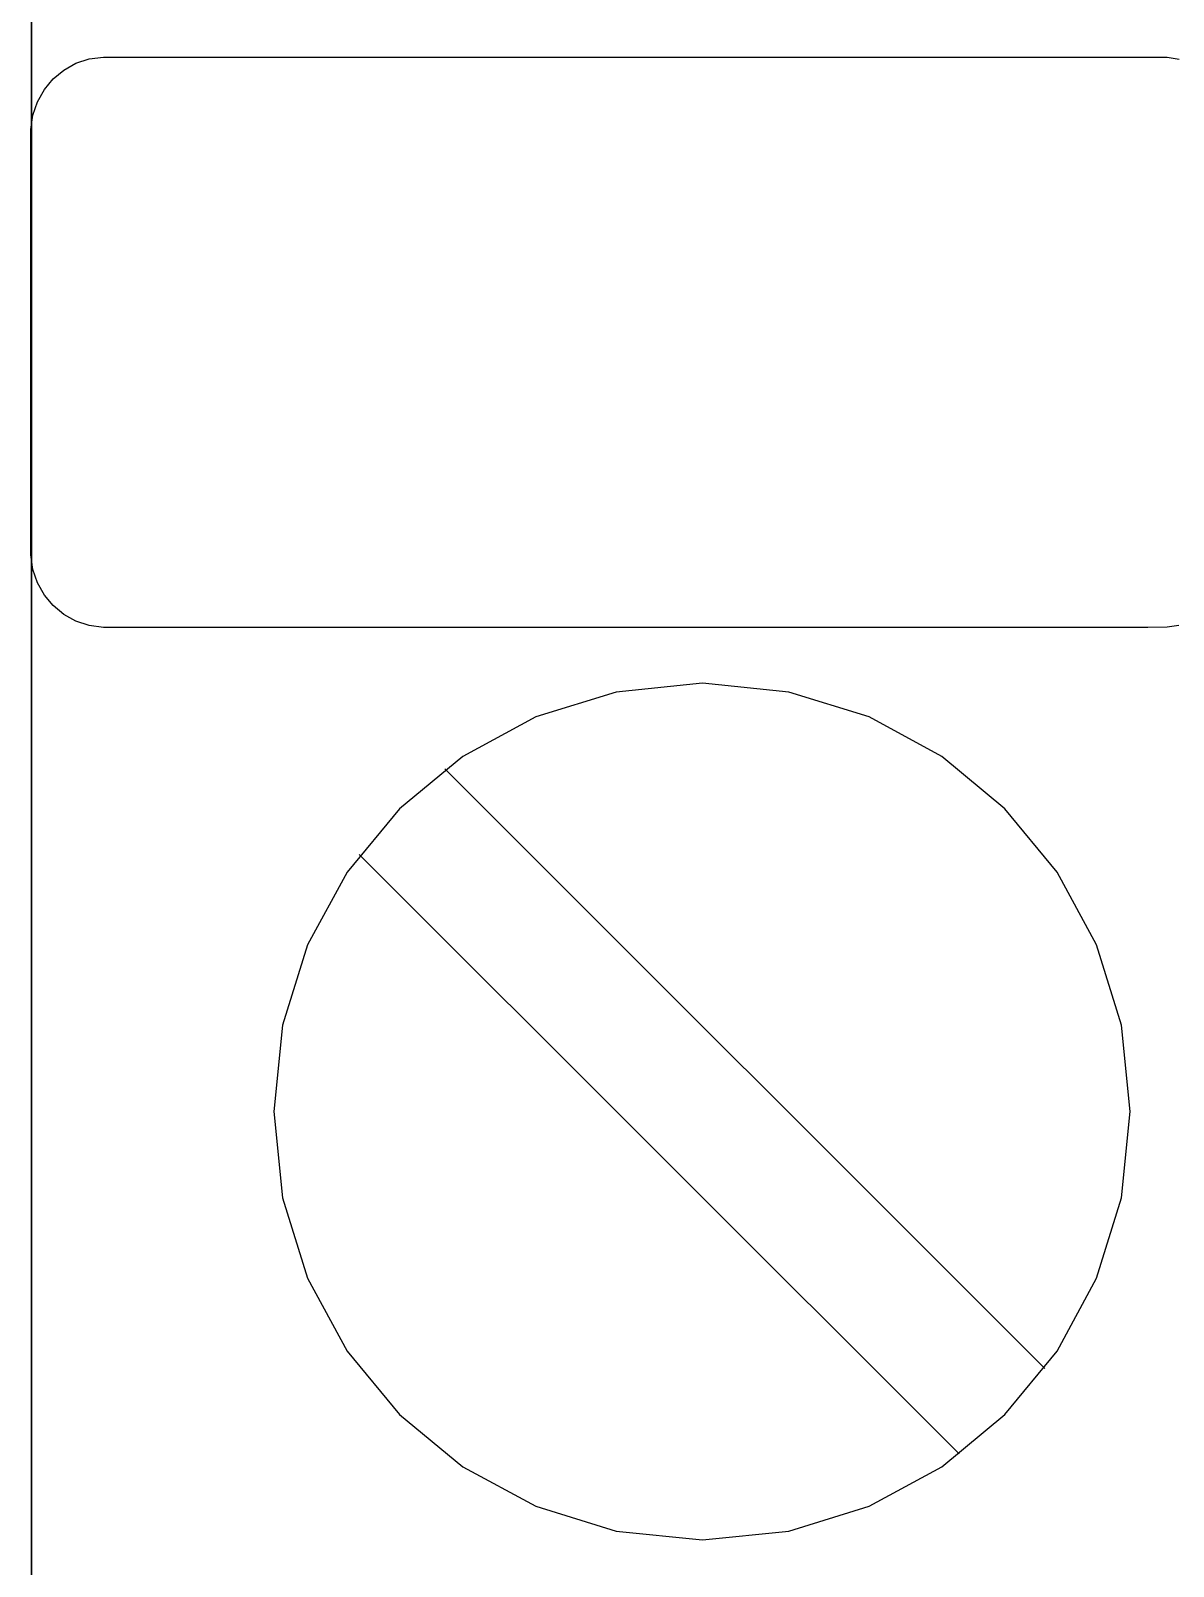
# Model space of a CAD drawing. Extents: x 1 to 47.7, y 0.2 to 35.
# Drawn here: x 36.708 to 37.154, y 16.957 to 17.557 of the extents above; entities that cross this region are included whole.
import ezdxf

# ---------------------------------------------------------------- set-up
doc = ezdxf.new("R2010")
doc.units = 0
doc.header["$MEASUREMENT"] = 0
for name, color, linetype in [('7_1__EMPTY_IO_BOARD_POSITI', 7, 'CONTINUOUS'), ('7_2___8__INDEPENDENT_INPUT', 7, 'CONTINUOUS'), ('7_3___8__OPTOISO_INDEPENDE', 7, 'CONTINUOUS'), ('7_4___24__OPTOISO_INDEPEND', 7, 'CONTINUOUS'), ('7_5___8__INDEPENDENT_INPUT', 7, 'CONTINUOUS'), ('7_6____8__INDEPENDENT_INPU', 7, 'CONTINUOUS'), ('7_7____8__OPTOISO_INDEPEND', 7, 'CONTINUOUS'), ('7_8____8__OPTOISO_INDEPEND', 7, 'CONTINUOUS')]:
    doc.layers.add(name, color=color, linetype=linetype)

msp = doc.modelspace()

# ---------------------------------------------------------------- linework, layer by layer
at = {"layer": '7_1__EMPTY_IO_BOARD_POSITI'}
msp.add_lwpolyline([(36.70832, 15.68202), (36.70832, 15.884), (36.70832, 16.29304), (36.70832, 16.70068), (36.70832, 16.9009), (36.70832, 17.0971), (36.70832, 17.28804), (36.70832, 17.4725), (36.70832, 17.56191)], dxfattribs=at)
at = {"layer": '7_2___8__INDEPENDENT_INPUT'}
for points in [[(36.70809, 17.61096), (36.70809, 17.48514), (36.70809, 17.35532), (36.70809, 17.22194), (36.70809, 17.08544), (36.70809, 16.94626), (36.70809, 16.80486), (36.70809, 16.51716), (36.70809, 16.2259), (36.70809, 15.93463), (36.70809, 15.64693)], [(37.15637, 17.32437), (37.15173, 17.32366), (37.14424, 17.32358), (37.112, 17.32358), (37.05791, 17.32358), (36.99024, 17.32358), (36.91726, 17.32358), (36.84722, 17.32358), (36.78841, 17.32358), (36.74909, 17.32358), (36.73634, 17.32359), (36.73077, 17.3243), (36.72559, 17.32602), (36.72088, 17.32865), (36.71674, 17.3321), (36.71328, 17.33625), (36.7106, 17.34101), (36.70879, 17.34626), (36.70796, 17.35191), (36.70791, 17.3569), (36.70791, 17.37106), (36.70791, 17.39337), (36.70791, 17.42059), (36.70791, 17.44944), (36.70791, 17.47665), (36.70791, 17.49897), (36.70791, 17.51313), (36.70796, 17.51811), (36.70879, 17.52376), (36.7106, 17.52902), (36.71328, 17.53377), (36.71674, 17.53792), (36.72088, 17.54136), (36.72559, 17.544), (36.73077, 17.54571), (36.73634, 17.54642), (36.74909, 17.54643), (36.78841, 17.54643), (36.84722, 17.54643), (36.91726, 17.54643), (36.99024, 17.54643), (37.05791, 17.54643), (37.112, 17.54643), (37.14424, 17.54643), (37.15174, 17.54636), (37.1564, 17.54563)], [(37.10393, 17.03406), (36.86967, 17.26833)], [(37.07051, 17.00064), (36.83625, 17.23491)]]:
    msp.add_lwpolyline(points, dxfattribs=at)
msp.add_lwpolyline([(36.97028, 16.96706), (37.00396, 16.97046), (37.03533, 16.98021), (37.06371, 16.99564), (37.08843, 17.01608), (37.10883, 17.04086), (37.12423, 17.0693), (37.13396, 17.10073), (37.13735, 17.13448), (37.13396, 17.16818), (37.12423, 17.19957), (37.10883, 17.22799), (37.08843, 17.25274), (37.06371, 17.27317), (37.03533, 17.2886), (37.00396, 17.29835), (36.97028, 17.30175), (36.93657, 17.29835), (36.90516, 17.2886), (36.87672, 17.27317), (36.85193, 17.25274), (36.83146, 17.22799), (36.81601, 17.19957), (36.80624, 17.16818), (36.80283, 17.13448), (36.80624, 17.10073), (36.81601, 17.0693), (36.83146, 17.04086), (36.85193, 17.01608), (36.87672, 16.99564), (36.90516, 16.98021), (36.93657, 16.97046)], close=True, dxfattribs=at)
at = {"layer": '7_3___8__OPTOISO_INDEPENDE'}
for points in [[(36.70809, 17.61096), (36.70809, 17.48514), (36.70809, 17.35532), (36.70809, 17.22194), (36.70809, 17.08544), (36.70809, 16.94626), (36.70809, 16.80486), (36.70809, 16.51716), (36.70809, 16.2259), (36.70809, 15.93463), (36.70809, 15.64693)], [(37.15637, 17.32437), (37.15173, 17.32366), (37.14424, 17.32358), (37.112, 17.32358), (37.05791, 17.32358), (36.99024, 17.32358), (36.91726, 17.32358), (36.84722, 17.32358), (36.78841, 17.32358), (36.74909, 17.32358), (36.73634, 17.32359), (36.73077, 17.3243), (36.72559, 17.32602), (36.72088, 17.32865), (36.71674, 17.3321), (36.71328, 17.33625), (36.7106, 17.34101), (36.70879, 17.34626), (36.70796, 17.35191), (36.70791, 17.3569), (36.70791, 17.37106), (36.70791, 17.39337), (36.70791, 17.42059), (36.70791, 17.44944), (36.70791, 17.47665), (36.70791, 17.49897), (36.70791, 17.51313), (36.70796, 17.51811), (36.70879, 17.52376), (36.7106, 17.52902), (36.71328, 17.53377), (36.71674, 17.53792), (36.72088, 17.54136), (36.72559, 17.544), (36.73077, 17.54571), (36.73634, 17.54642), (36.74909, 17.54643), (36.78841, 17.54643), (36.84722, 17.54643), (36.91726, 17.54643), (36.99024, 17.54643), (37.05791, 17.54643), (37.112, 17.54643), (37.14424, 17.54643), (37.15174, 17.54636), (37.1564, 17.54563)], [(37.10393, 17.03406), (36.86967, 17.26833)], [(37.07051, 17.00064), (36.83625, 17.23491)]]:
    msp.add_lwpolyline(points, dxfattribs=at)
msp.add_lwpolyline([(36.97028, 16.96706), (37.00396, 16.97046), (37.03533, 16.98021), (37.06371, 16.99564), (37.08843, 17.01608), (37.10883, 17.04086), (37.12423, 17.0693), (37.13396, 17.10073), (37.13735, 17.13448), (37.13396, 17.16818), (37.12423, 17.19957), (37.10883, 17.22799), (37.08843, 17.25274), (37.06371, 17.27317), (37.03533, 17.2886), (37.00396, 17.29835), (36.97028, 17.30175), (36.93657, 17.29835), (36.90516, 17.2886), (36.87672, 17.27317), (36.85193, 17.25274), (36.83146, 17.22799), (36.81601, 17.19957), (36.80624, 17.16818), (36.80283, 17.13448), (36.80624, 17.10073), (36.81601, 17.0693), (36.83146, 17.04086), (36.85193, 17.01608), (36.87672, 16.99564), (36.90516, 16.98021), (36.93657, 16.97046)], close=True, dxfattribs=at)
at = {"layer": '7_4___24__OPTOISO_INDEPEND'}
for points in [[(36.70809, 17.61096), (36.70809, 17.48514), (36.70809, 17.35532), (36.70809, 17.22194), (36.70809, 17.08544), (36.70809, 16.94626), (36.70809, 16.80486), (36.70809, 16.51716), (36.70809, 16.2259), (36.70809, 15.93463), (36.70809, 15.64693)], [(37.15637, 17.32437), (37.15173, 17.32366), (37.14424, 17.32358), (37.112, 17.32358), (37.05791, 17.32358), (36.99024, 17.32358), (36.91726, 17.32358), (36.84722, 17.32358), (36.78841, 17.32358), (36.74909, 17.32358), (36.73634, 17.32359), (36.73077, 17.3243), (36.72559, 17.32602), (36.72088, 17.32865), (36.71674, 17.3321), (36.71328, 17.33625), (36.7106, 17.34101), (36.70879, 17.34626), (36.70796, 17.35191), (36.70791, 17.3569), (36.70791, 17.37106), (36.70791, 17.39337), (36.70791, 17.42059), (36.70791, 17.44944), (36.70791, 17.47665), (36.70791, 17.49897), (36.70791, 17.51313), (36.70796, 17.51811), (36.70879, 17.52376), (36.7106, 17.52902), (36.71328, 17.53377), (36.71674, 17.53792), (36.72088, 17.54136), (36.72559, 17.544), (36.73077, 17.54571), (36.73634, 17.54642), (36.74909, 17.54643), (36.78841, 17.54643), (36.84722, 17.54643), (36.91726, 17.54643), (36.99024, 17.54643), (37.05791, 17.54643), (37.112, 17.54643), (37.14424, 17.54643), (37.15174, 17.54636), (37.1564, 17.54563)], [(37.10393, 17.03406), (36.86967, 17.26833)], [(37.07051, 17.00064), (36.83625, 17.23491)]]:
    msp.add_lwpolyline(points, dxfattribs=at)
msp.add_lwpolyline([(36.97028, 16.96706), (37.00396, 16.97046), (37.03533, 16.98021), (37.06371, 16.99564), (37.08843, 17.01608), (37.10883, 17.04086), (37.12423, 17.0693), (37.13396, 17.10073), (37.13735, 17.13448), (37.13396, 17.16818), (37.12423, 17.19957), (37.10883, 17.22799), (37.08843, 17.25274), (37.06371, 17.27317), (37.03533, 17.2886), (37.00396, 17.29835), (36.97028, 17.30175), (36.93657, 17.29835), (36.90516, 17.2886), (36.87672, 17.27317), (36.85193, 17.25274), (36.83146, 17.22799), (36.81601, 17.19957), (36.80624, 17.16818), (36.80283, 17.13448), (36.80624, 17.10073), (36.81601, 17.0693), (36.83146, 17.04086), (36.85193, 17.01608), (36.87672, 16.99564), (36.90516, 16.98021), (36.93657, 16.97046)], close=True, dxfattribs=at)
at = {"layer": '7_5___8__INDEPENDENT_INPUT'}
for points in [[(36.70809, 17.61096), (36.70809, 17.48514), (36.70809, 17.35532), (36.70809, 17.22194), (36.70809, 17.08544), (36.70809, 16.94626), (36.70809, 16.80486), (36.70809, 16.51716), (36.70809, 16.2259), (36.70809, 15.93463), (36.70809, 15.64693)], [(37.15637, 17.32437), (37.15173, 17.32366), (37.14424, 17.32358), (37.112, 17.32358), (37.05791, 17.32358), (36.99024, 17.32358), (36.91726, 17.32358), (36.84722, 17.32358), (36.78841, 17.32358), (36.74909, 17.32358), (36.73634, 17.32359), (36.73077, 17.3243), (36.72559, 17.32602), (36.72088, 17.32865), (36.71674, 17.3321), (36.71328, 17.33625), (36.7106, 17.34101), (36.70879, 17.34626), (36.70796, 17.35191), (36.70791, 17.3569), (36.70791, 17.37106), (36.70791, 17.39337), (36.70791, 17.42059), (36.70791, 17.44944), (36.70791, 17.47665), (36.70791, 17.49897), (36.70791, 17.51313), (36.70796, 17.51811), (36.70879, 17.52376), (36.7106, 17.52902), (36.71328, 17.53377), (36.71674, 17.53792), (36.72088, 17.54136), (36.72559, 17.544), (36.73077, 17.54571), (36.73634, 17.54642), (36.74909, 17.54643), (36.78841, 17.54643), (36.84722, 17.54643), (36.91726, 17.54643), (36.99024, 17.54643), (37.05791, 17.54643), (37.112, 17.54643), (37.14424, 17.54643), (37.15174, 17.54636), (37.1564, 17.54563)], [(37.10393, 17.03406), (36.86967, 17.26833)], [(37.07051, 17.00064), (36.83625, 17.23491)]]:
    msp.add_lwpolyline(points, dxfattribs=at)
msp.add_lwpolyline([(36.97028, 16.96706), (37.00396, 16.97046), (37.03533, 16.98021), (37.06371, 16.99564), (37.08843, 17.01608), (37.10883, 17.04086), (37.12423, 17.0693), (37.13396, 17.10073), (37.13735, 17.13448), (37.13396, 17.16818), (37.12423, 17.19957), (37.10883, 17.22799), (37.08843, 17.25274), (37.06371, 17.27317), (37.03533, 17.2886), (37.00396, 17.29835), (36.97028, 17.30175), (36.93657, 17.29835), (36.90516, 17.2886), (36.87672, 17.27317), (36.85193, 17.25274), (36.83146, 17.22799), (36.81601, 17.19957), (36.80624, 17.16818), (36.80283, 17.13448), (36.80624, 17.10073), (36.81601, 17.0693), (36.83146, 17.04086), (36.85193, 17.01608), (36.87672, 16.99564), (36.90516, 16.98021), (36.93657, 16.97046)], close=True, dxfattribs=at)
at = {"layer": '7_6____8__INDEPENDENT_INPU'}
for points in [[(36.70809, 17.61096), (36.70809, 17.48514), (36.70809, 17.35532), (36.70809, 17.22194), (36.70809, 17.08544), (36.70809, 16.94626), (36.70809, 16.80486), (36.70809, 16.51716), (36.70809, 16.2259), (36.70809, 15.93463), (36.70809, 15.64693)], [(37.15637, 17.32437), (37.15173, 17.32366), (37.14424, 17.32358), (37.112, 17.32358), (37.05791, 17.32358), (36.99024, 17.32358), (36.91726, 17.32358), (36.84722, 17.32358), (36.78841, 17.32358), (36.74909, 17.32358), (36.73634, 17.32359), (36.73077, 17.3243), (36.72559, 17.32602), (36.72088, 17.32865), (36.71674, 17.3321), (36.71328, 17.33625), (36.7106, 17.34101), (36.70879, 17.34626), (36.70796, 17.35191), (36.70791, 17.3569), (36.70791, 17.37106), (36.70791, 17.39337), (36.70791, 17.42059), (36.70791, 17.44944), (36.70791, 17.47665), (36.70791, 17.49897), (36.70791, 17.51313), (36.70796, 17.51811), (36.70879, 17.52376), (36.7106, 17.52902), (36.71328, 17.53377), (36.71674, 17.53792), (36.72088, 17.54136), (36.72559, 17.544), (36.73077, 17.54571), (36.73634, 17.54642), (36.74909, 17.54643), (36.78841, 17.54643), (36.84722, 17.54643), (36.91726, 17.54643), (36.99024, 17.54643), (37.05791, 17.54643), (37.112, 17.54643), (37.14424, 17.54643), (37.15174, 17.54636), (37.1564, 17.54563)], [(37.10393, 17.03406), (36.86967, 17.26833)], [(37.07051, 17.00064), (36.83625, 17.23491)]]:
    msp.add_lwpolyline(points, dxfattribs=at)
msp.add_lwpolyline([(36.97028, 16.96706), (37.00396, 16.97046), (37.03533, 16.98021), (37.06371, 16.99564), (37.08843, 17.01608), (37.10883, 17.04086), (37.12423, 17.0693), (37.13396, 17.10073), (37.13735, 17.13448), (37.13396, 17.16818), (37.12423, 17.19957), (37.10883, 17.22799), (37.08843, 17.25274), (37.06371, 17.27317), (37.03533, 17.2886), (37.00396, 17.29835), (36.97028, 17.30175), (36.93657, 17.29835), (36.90516, 17.2886), (36.87672, 17.27317), (36.85193, 17.25274), (36.83146, 17.22799), (36.81601, 17.19957), (36.80624, 17.16818), (36.80283, 17.13448), (36.80624, 17.10073), (36.81601, 17.0693), (36.83146, 17.04086), (36.85193, 17.01608), (36.87672, 16.99564), (36.90516, 16.98021), (36.93657, 16.97046)], close=True, dxfattribs=at)
at = {"layer": '7_7____8__OPTOISO_INDEPEND'}
for points in [[(36.70809, 17.61096), (36.70809, 17.48514), (36.70809, 17.35532), (36.70809, 17.22194), (36.70809, 17.08544), (36.70809, 16.94626), (36.70809, 16.80486), (36.70809, 16.51716), (36.70809, 16.2259), (36.70809, 15.93463), (36.70809, 15.64693)], [(37.15637, 17.32437), (37.15173, 17.32366), (37.14424, 17.32358), (37.112, 17.32358), (37.05791, 17.32358), (36.99024, 17.32358), (36.91726, 17.32358), (36.84722, 17.32358), (36.78841, 17.32358), (36.74909, 17.32358), (36.73634, 17.32359), (36.73077, 17.3243), (36.72559, 17.32602), (36.72088, 17.32865), (36.71674, 17.3321), (36.71328, 17.33625), (36.7106, 17.34101), (36.70879, 17.34626), (36.70796, 17.35191), (36.70791, 17.3569), (36.70791, 17.37106), (36.70791, 17.39337), (36.70791, 17.42059), (36.70791, 17.44944), (36.70791, 17.47665), (36.70791, 17.49897), (36.70791, 17.51313), (36.70796, 17.51811), (36.70879, 17.52376), (36.7106, 17.52902), (36.71328, 17.53377), (36.71674, 17.53792), (36.72088, 17.54136), (36.72559, 17.544), (36.73077, 17.54571), (36.73634, 17.54642), (36.74909, 17.54643), (36.78841, 17.54643), (36.84722, 17.54643), (36.91726, 17.54643), (36.99024, 17.54643), (37.05791, 17.54643), (37.112, 17.54643), (37.14424, 17.54643), (37.15174, 17.54636), (37.1564, 17.54563)], [(37.10393, 17.03406), (36.86967, 17.26833)], [(37.07051, 17.00064), (36.83625, 17.23491)]]:
    msp.add_lwpolyline(points, dxfattribs=at)
msp.add_lwpolyline([(36.97028, 16.96706), (37.00396, 16.97046), (37.03533, 16.98021), (37.06371, 16.99564), (37.08843, 17.01608), (37.10883, 17.04086), (37.12423, 17.0693), (37.13396, 17.10073), (37.13735, 17.13448), (37.13396, 17.16818), (37.12423, 17.19957), (37.10883, 17.22799), (37.08843, 17.25274), (37.06371, 17.27317), (37.03533, 17.2886), (37.00396, 17.29835), (36.97028, 17.30175), (36.93657, 17.29835), (36.90516, 17.2886), (36.87672, 17.27317), (36.85193, 17.25274), (36.83146, 17.22799), (36.81601, 17.19957), (36.80624, 17.16818), (36.80283, 17.13448), (36.80624, 17.10073), (36.81601, 17.0693), (36.83146, 17.04086), (36.85193, 17.01608), (36.87672, 16.99564), (36.90516, 16.98021), (36.93657, 16.97046)], close=True, dxfattribs=at)
at = {"layer": '7_8____8__OPTOISO_INDEPEND'}
for points in [[(36.70809, 17.61096), (36.70809, 17.48514), (36.70809, 17.35532), (36.70809, 17.22194), (36.70809, 17.08544), (36.70809, 16.94626), (36.70809, 16.80486), (36.70809, 16.51716), (36.70809, 16.2259), (36.70809, 15.93463), (36.70809, 15.64693)], [(37.15637, 17.32437), (37.15173, 17.32366), (37.14424, 17.32358), (37.112, 17.32358), (37.05791, 17.32358), (36.99024, 17.32358), (36.91726, 17.32358), (36.84722, 17.32358), (36.78841, 17.32358), (36.74909, 17.32358), (36.73634, 17.32359), (36.73077, 17.3243), (36.72559, 17.32602), (36.72088, 17.32865), (36.71674, 17.3321), (36.71328, 17.33625), (36.7106, 17.34101), (36.70879, 17.34626), (36.70796, 17.35191), (36.70791, 17.3569), (36.70791, 17.37106), (36.70791, 17.39337), (36.70791, 17.42059), (36.70791, 17.44944), (36.70791, 17.47665), (36.70791, 17.49897), (36.70791, 17.51313), (36.70796, 17.51811), (36.70879, 17.52376), (36.7106, 17.52902), (36.71328, 17.53377), (36.71674, 17.53792), (36.72088, 17.54136), (36.72559, 17.544), (36.73077, 17.54571), (36.73634, 17.54642), (36.74909, 17.54643), (36.78841, 17.54643), (36.84722, 17.54643), (36.91726, 17.54643), (36.99024, 17.54643), (37.05791, 17.54643), (37.112, 17.54643), (37.14424, 17.54643), (37.15174, 17.54636), (37.1564, 17.54563)], [(37.10393, 17.03406), (36.86967, 17.26833)], [(37.07051, 17.00064), (36.83625, 17.23491)]]:
    msp.add_lwpolyline(points, dxfattribs=at)
msp.add_lwpolyline([(36.97028, 16.96706), (37.00396, 16.97046), (37.03533, 16.98021), (37.06371, 16.99564), (37.08843, 17.01608), (37.10883, 17.04086), (37.12423, 17.0693), (37.13396, 17.10073), (37.13735, 17.13448), (37.13396, 17.16818), (37.12423, 17.19957), (37.10883, 17.22799), (37.08843, 17.25274), (37.06371, 17.27317), (37.03533, 17.2886), (37.00396, 17.29835), (36.97028, 17.30175), (36.93657, 17.29835), (36.90516, 17.2886), (36.87672, 17.27317), (36.85193, 17.25274), (36.83146, 17.22799), (36.81601, 17.19957), (36.80624, 17.16818), (36.80283, 17.13448), (36.80624, 17.10073), (36.81601, 17.0693), (36.83146, 17.04086), (36.85193, 17.01608), (36.87672, 16.99564), (36.90516, 16.98021), (36.93657, 16.97046)], close=True, dxfattribs=at)

doc.saveas('drawing.dxf')
